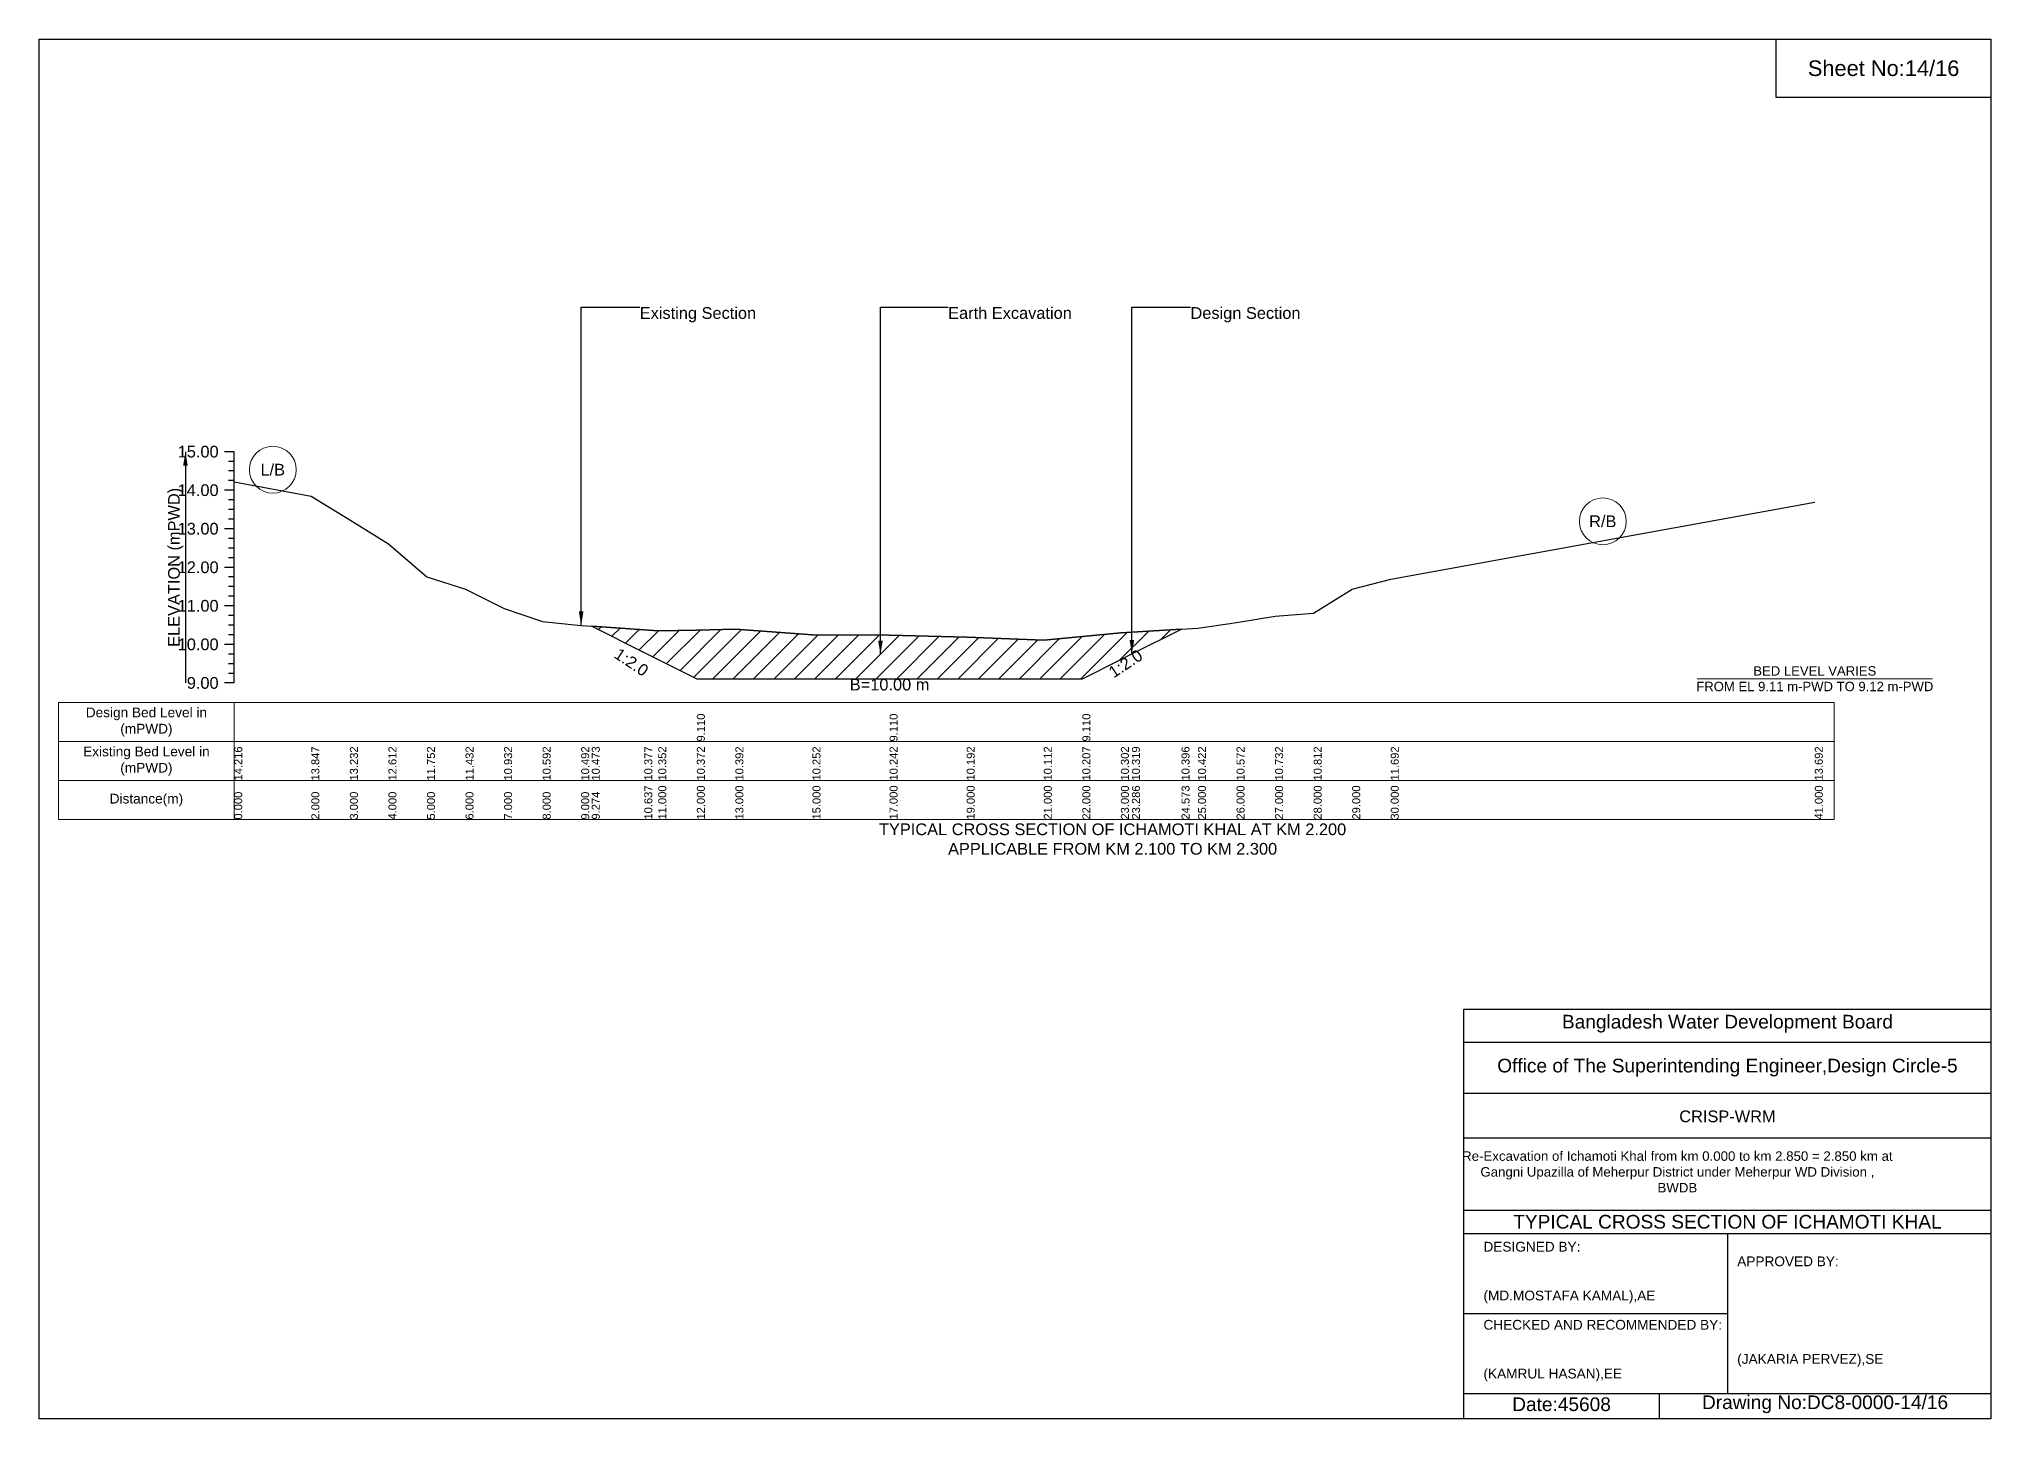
# Model space of a CAD drawing. Header units: inches. Extents: x 91000 to 258009, y -5656 to 0.
# Drawn here: x 230000 to 238000, y -5656 to 0 of the extents above; entities that cross this region are included whole.
import ezdxf

# ---------------------------------------------------------------- set-up
doc = ezdxf.new("R2010")
doc.units = ezdxf.units.IN
doc.header["$LTSCALE"] = 7
doc.header["$MEASUREMENT"] = 0
for name, color, linetype, lineweight in [('Cross section Data Border', 7, 'Continuous', 9), ('Cross Section Labels', 7, 'Continuous', 9), ('Existing_Bed_Level for Xsection', 7, 'Continuous', 25)]:
    doc.layers.add(name, color=color, linetype=linetype, lineweight=lineweight)
doc.styles.get("Standard").update_dxf_attribs({"font": 'arial.ttf'})
doc.dimstyles.get("Standard").update_dxf_attribs({"dimtxt": 0.18, "dimasz": 0.18, "dimexe": 0.18, "dimexo": 0.0625, "dimgap": 0.09, "dimtad": 0, "dimtih": 1, "dimtoh": 1, "dimdec": 4, "dimzin": 0, "dimdsep": 46, "dimtxsty": 'Standard', "dimcen": 0.09, "dimadec": 0, "dimazin": 0, "dimtfac": 1, "dimtdec": 4, "dimtofl": 0, "dimtmove": 0, "dimatfit": 3, "dimfxl": 1, "dimtolj": 1, "dimtzin": 0, "dimarcsym": 0})

msp = doc.modelspace()

# ---------------------------------------------------------------- hatches: boundary and pattern name
at = {"layer": 'Existing_Bed_Level for Xsection'}
h = msp.add_hatch(dxfattribs=at)
h.set_pattern_fill('ANSI31', color=256, scale=474, style=0)
h.set_pattern_definition([(45, (0, -1267.68), (-41.896077, 41.896077), [])])
h.paths.add_polyline_path([(232265.4, -2406.7), (232480.7, -2514.3), (232538, -2543), (232696, -2622), (232854, -2622), (233170, -2622), (233486, -2622), (233802, -2622), (234118, -2622), (234276, -2622), (234434, -2543), (234479.2, -2520.4), (234682.5, -2418.8), (234479.2, -2430.9), (234434, -2433.7), (234276, -2448.7), (234118, -2463.7), (233802, -2451), (233486, -2443.1), (233170, -2441.6), (232854, -2419.4), (232696, -2422.6), (232538, -2425.8), (232480.7, -2421.7)])

# ---------------------------------------------------------------- linework, layer by layer
for points in [[(230000, 0), (238000, 0), (238000, -5656), (230000, -5656)], [(237120, 0), (238000, 0), (238000, -240), (237120, -240)]]:
    msp.add_lwpolyline(points, close=True)
for points in [[(235840, -5656), (235840, -3976), (238000, -3976)], [(235840, -4112), (238000, -4112)], [(235840, -4320), (238000, -4320)], [(235840, -4504), (238000, -4504)], [(235840, -4800), (238000, -4800)], [(235840, -4896), (238000, -4896)], [(236920, -4896), (236920, -5552)], [(235840, -5224), (236920, -5224)], [(235840, -5552), (238000, -5552)], [(236640, -5552), (236640, -5656)]]:
    msp.add_lwpolyline(points)
at = {"layer": 'Cross section Data Border'}
msp.add_lwpolyline([(230080, -2719.4), (237358, -2719.4), (237358, -3199.4), (230080, -3199.4)], close=True, dxfattribs=at)
for points in [[(230800, -2719.4), (230800, -3199.4)], [(230080, -2879.4), (237358, -2879.4)], [(230080, -3039.4), (237358, -3039.4)]]:
    msp.add_lwpolyline(points, dxfattribs=at)
at = {"layer": 'Cross Section Labels'}
msp.add_lwpolyline([(236795.8, -2622), (237760.2, -2622)], dxfattribs=at)
for centre in [(230958, -1765.4), (236409, -1977)]:
    msp.add_circle(centre, 96, dxfattribs=at)
at = {"layer": 'Existing_Bed_Level for Xsection'}
for points in [[(230800, -1691.4), (230760, -1691.4)], [(230800, -1730.9), (230776, -1730.9)], [(230800, -2639.4), (230800, -2481.4), (230800, -2323.4), (230800, -2165.4), (230800, -2007.4), (230800, -1849.4), (230800, -1691.4)], [(230800, -1770.4), (230776, -1770.4)], [(230800, -1809.9), (230776, -1809.9)], [(230800, -1815.2), (231116, -1873.6), (231274, -1970.7), (231432, -2068.7), (231590, -2204.6), (231748, -2255.1), (231906, -2334.1), (232064, -2387.8), (232222, -2403.6), (232265.4, -2406.7), (232480.7, -2421.7), (232538, -2425.8), (232696, -2422.6), (232696, -2422.6), (232854, -2419.4), (233170, -2441.6), (233486, -2443.1), (233486, -2443.1), (233802, -2451), (234118, -2463.7), (234276, -2448.7), (234276, -2448.7), (234434, -2433.7), (234479.2, -2430.9), (234682.5, -2418.8), (234750, -2414.7), (234908, -2391), (235066, -2365.7), (235224, -2353.1), (235382, -2255.1), (235540, -2214), (237278, -1898)], [(230800, -1849.4), (230760, -1849.4)], [(230800, -1888.9), (230776, -1888.9)], [(230800, -1928.4), (230776, -1928.4)], [(230800, -1967.9), (230776, -1967.9)], [(230800, -2007.4), (230760, -2007.4)], [(230800, -2046.9), (230776, -2046.9)], [(230800, -2086.4), (230776, -2086.4)], [(230800, -2125.9), (230776, -2125.9)], [(230800, -2165.4), (230760, -2165.4)], [(230800, -2204.9), (230776, -2204.9)], [(230800, -2244.4), (230776, -2244.4)], [(230800, -2283.9), (230776, -2283.9)], [(230800, -2323.4), (230760, -2323.4)], [(230800, -2362.9), (230776, -2362.9)], [(230800, -2402.4), (230776, -2402.4)], [(230800, -2441.9), (230776, -2441.9)], [(230800, -2481.4), (230760, -2481.4)], [(230800, -2520.9), (230776, -2520.9)], [(230800, -2639.4), (230760, -2639.4)], [(230800, -2560.4), (230776, -2560.4)], [(230800, -2599.9), (230776, -2599.9)]]:
    msp.add_lwpolyline(points, dxfattribs=at)
msp.add_lwpolyline([(232265.4, -2406.7), (232480.7, -2514.3), (232538, -2543), (232696, -2622), (232696, -2622), (232854, -2622), (233170, -2622), (233486, -2622), (233486, -2622), (233802, -2622), (234118, -2622), (234276, -2622), (234276, -2622), (234434, -2543), (234479.2, -2520.4), (234682.5, -2418.8), (234682.5, -2418.8), (234682.5, -2418.8), (234479.2, -2430.9), (234434, -2433.7), (234276, -2448.7), (234276, -2448.7), (234118, -2463.7), (233802, -2451), (233486, -2443.1), (233486, -2443.1), (233170, -2441.6), (232854, -2419.4), (232696, -2422.6), (232696, -2422.6), (232538, -2425.8), (232480.7, -2421.7)], close=True, dxfattribs=at)

# ---------------------------------------------------------------- texts
at = {"attachment_point": 5}
for s, insert, char_height in [('Sheet No:14/16', (237560, -120), 64), ('Bangladesh Water Development Board', (236920, -4036), 56), ('Office of The Superintending Engineer,Design Circle-5', (236920, -4216), 56)]:
    msp.add_mtext(s, dxfattribs=dict(at, insert=insert, char_height=char_height))
for s, insert, char_height, width, attachment_point in [('CRISP-WRM', (236920, -4416), 48, 2240, 5), ('Re-Excavation of Ichamoti Khal from km 0.000 to km 2.850 = 2.850 km at^JGangni Upazilla of Meherpur District under Meherpur WD Division ,^JBWDB', (236714.8, -4643.3), 38.88, 1749.6, 5), ('TYPICAL CROSS SECTION OF ICHAMOTI KHAL', (236920, -4848), 56, 2240, 5), ('DESIGNED BY:^J^J^J(MD.MOSTAFA KAMAL),AE', (235920, -5056), 40, 1120, 4), ('APPROVED BY:^J^J^J^J^J^J(JAKARIA PERVEZ),SE', (236960, -5216), 40, 1120, 4), ('CHECKED AND RECOMMENDED BY:^J^J^J(KAMRUL HASAN),EE', (235920, -5376), 40, 1120, 4), ('Date:45608', (236240, -5596), 56, 1120, 5), ('Drawing No:DC8-0000-14/16', (237320, -5596), 56, 1760, 5)]:
    msp.add_mtext(s, dxfattribs=dict(insert=insert, char_height=char_height, width=width, attachment_point=attachment_point))
at = {"layer": 'Cross section Data Border', "char_height": 40, "width": 640, "attachment_point": 5}
for s, insert in [('Design Bed Level in (mPWD)', (230440, -2799.4)), ('Existing Bed Level in (mPWD)', (230440, -2959.4)), ('Distance(m)', (230440, -3119.4))]:
    msp.add_mtext(s, dxfattribs=dict(at, insert=insert))
at = {"layer": 'Cross Section Labels'}
for s, insert, char_height, attachment_point in [('Existing Section', (232462, -1098.9), 48, 1), ('Earth Excavation', (233726, -1098.9), 48, 1), ('Design Section', (234719.2, -1098.9), 48, 1), ('L/B', (230958, -1765.4), 48, 5), ('R/B', (236409, -1977), 48, 5), ('B=10.00 m', (233486, -2622), 48, 2), ('BED LEVEL VARIES ^JFROM EL 9.11 m-PWD TO 9.12 m-PWD', (237278, -2622), 38.4, 5), ('TYPICAL CROSS SECTION OF ICHAMOTI KHAL AT KM 2.200^JAPPLICABLE FROM KM 2.100 TO KM 2.300', (234400, -3279.4), 48, 5)]:
    msp.add_mtext(s, dxfattribs=dict(at, insert=insert, char_height=char_height, attachment_point=attachment_point))
at = {"layer": 'Cross Section Labels', "char_height": 48, "attachment_point": 2}
for insert, rotation in [((232441.2, -2534.1), 326.30993), ((234439.7, -2540.1), 33.69007)]:
    msp.add_mtext('1:2.0', dxfattribs=dict(at, insert=insert, rotation=rotation))
at = {"layer": 'Existing_Bed_Level for Xsection', "char_height": 48, "attachment_point": 6}
for s, insert in [('15.00', (230736, -1691.4)), ('14.00', (230736, -1849.4)), ('13.00', (230736, -2007.4)), ('12.00', (230736, -2165.4)), ('11.00', (230736, -2323.4)), ('10.00', (230736, -2481.4)), ('9.00', (230736, -2639.4))]:
    msp.add_mtext(s, dxfattribs=dict(at, insert=insert))
at = {"layer": 'Existing_Bed_Level for Xsection', "rotation": 90}
for s, insert, char_height, attachment_point in [('ELEVATION (mPWD)', (230560, -2165.4), 48, 5), ('9.110', (232696, -2879.4), 32.8, 1), ('9.110', (233486, -2879.4), 32.8, 1), ('9.110', (234276, -2879.4), 32.8, 1), ('14.216', (230800, -3039.4), 32.8, 1), ('13.847', (231116, -3039.4), 32.8, 1), ('13.232', (231274, -3039.4), 32.8, 1), ('12.612', (231432, -3039.4), 32.8, 1), ('11.752', (231590, -3039.4), 32.8, 1), ('11.432', (231748, -3039.4), 32.8, 1), ('10.932', (231906, -3039.4), 32.8, 1), ('10.592', (232064, -3039.4), 32.8, 1), ('10.492', (232222, -3039.4), 32.8, 1), ('10.473', (232265.4, -3039.4), 32.8, 1), ('10.377', (232480.7, -3039.4), 32.8, 1), ('10.352', (232538, -3039.4), 32.8, 1), ('10.372', (232696, -3039.4), 32.8, 1), ('10.392', (232854, -3039.4), 32.8, 1), ('10.252', (233170, -3039.4), 32.8, 1), ('10.242', (233486, -3039.4), 32.8, 1), ('10.192', (233802, -3039.4), 32.8, 1), ('10.112', (234118, -3039.4), 32.8, 1), ('10.207', (234276, -3039.4), 32.8, 1), ('10.302', (234434, -3039.4), 32.8, 1), ('10.319', (234479.2, -3039.4), 32.8, 1), ('10.396', (234682.5, -3039.4), 32.8, 1), ('10.422', (234750, -3039.4), 32.8, 1), ('10.572', (234908, -3039.4), 32.8, 1), ('10.732', (235066, -3039.4), 32.8, 1), ('10.812', (235224, -3039.4), 32.8, 1), ('11.692', (235540, -3039.4), 32.8, 1), ('13.692', (237278, -3039.4), 32.8, 1), ('0.000', (230800, -3199.4), 32.8, 1), ('2.000', (231116, -3199.4), 32.8, 1), ('3.000', (231274, -3199.4), 32.8, 1), ('4.000', (231432, -3199.4), 32.8, 1), ('5.000', (231590, -3199.4), 32.8, 1), ('6.000', (231748, -3199.4), 32.8, 1), ('7.000', (231906, -3199.4), 32.8, 1), ('8.000', (232064, -3199.4), 32.8, 1), ('9.000', (232222, -3199.4), 32.8, 1), ('9.274', (232265.4, -3199.4), 32.8, 1), ('10.637', (232480.7, -3199.4), 32.8, 1), ('11.000', (232538, -3199.4), 32.8, 1), ('12.000', (232696, -3199.4), 32.8, 1), ('13.000', (232854, -3199.4), 32.8, 1), ('15.000', (233170, -3199.4), 32.8, 1), ('17.000', (233486, -3199.4), 32.8, 1), ('19.000', (233802, -3199.4), 32.8, 1), ('21.000', (234118, -3199.4), 32.8, 1), ('22.000', (234276, -3199.4), 32.8, 1), ('23.000', (234434, -3199.4), 32.8, 1), ('23.286', (234479.2, -3199.4), 32.8, 1), ('24.573', (234682.5, -3199.4), 32.8, 1), ('25.000', (234750, -3199.4), 32.8, 1), ('26.000', (234908, -3199.4), 32.8, 1), ('27.000', (235066, -3199.4), 32.8, 1), ('28.000', (235224, -3199.4), 32.8, 1), ('29.000', (235382, -3199.4), 32.8, 1), ('30.000', (235540, -3199.4), 32.8, 1), ('41.000', (237278, -3199.4), 32.8, 1)]:
    msp.add_mtext(s, dxfattribs=dict(at, insert=insert, char_height=char_height, attachment_point=attachment_point))

# ---------------------------------------------------------------- leaders
at = {"layer": 'Cross Section Labels', "annotation_type": 0, "has_hookline": 1, "hookline_direction": 0}
for points, text_width in [([(232222, -2403.6), (232222, -1098.9), (232461.9, -1098.9)], 467.2), ([(233448.6, -2523.3), (233448.6, -1098.9), (233725.9, -1098.9)], 497), ([(234479.2, -2520.4), (234479.2, -1098.9), (234719.2, -1098.9)], 441.2)]:
    msp.add_leader(points, dimstyle='Standard', override={"dimasz": 57.6}, dxfattribs=dict(at, text_width=text_width))
at = {"layer": 'Existing_Bed_Level for Xsection'}
msp.add_leader([(230600, -1691.4), (230600, -2639.4)], dimstyle='Standard', override={"dimasz": 57.6}, dxfattribs=at)

doc.saveas('drawing.dxf')
